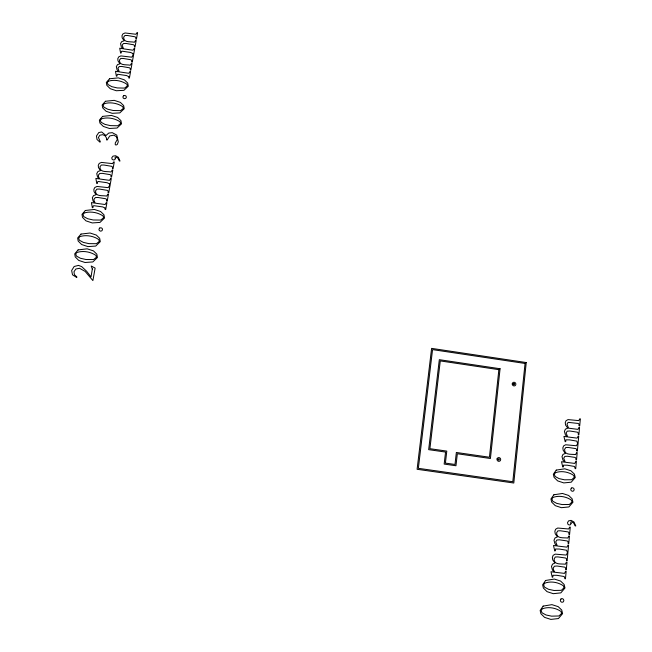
<?xml version="1.0" encoding="UTF-8"?>
<svg xmlns="http://www.w3.org/2000/svg" width="652" height="652" viewBox="0 0 652 652"><rect width="100%" height="100%" fill="white"/><g stroke="black" fill="none" stroke-linecap="round" stroke-linejoin="round"><path stroke-width="0.98" d="M128.86 76.708L128.835 78.02L129.398 78.11L130.587 71.524L130.025 71.435L128.827 73.277L119.308 71.907L117.93 68.158L119.259 66.537L121.859 66.471L129.528 67.808L130.261 68.517L130.27 70.082L130.832 70.171L132.038 63.456L131.484 63.366L130.278 65.233C126.431 64.328 119.096 66.08 119.455 60.09L120.783 58.444L123.318 58.46L130.946 59.772L131.647 60.383L131.72 62.046L132.274 62.144L133.456 55.607L132.894 55.51L131.745 57.18L120.865 55.909L118.721 56.887L117.792 58.664L117.988 60.872L119.984 63.806L117.499 64.638L116.333 66.651L117.042 69.764L118.525 71.777L115.485 71.28L116.382 76.203L116.985 76.08L117.238 74.499L118.004 74.295L126.537 75.559L128.86 76.708M133.024 53.619L133.008 54.923L133.562 55.012L134.744 48.476L134.182 48.387L132.992 50.212L123.513 48.835L122.144 45.118L123.464 43.513L126.048 43.448L133.684 44.792L134.418 45.493L134.426 47.05L134.98 47.14L136.186 40.481L135.624 40.391L134.434 42.241C130.604 41.329 123.309 43.065 123.66 37.115L124.98 35.485L127.499 35.501L135.086 36.822L135.795 37.433L135.86 39.079L136.423 39.177L137.588 32.69L137.034 32.6L135.885 34.254L125.054 32.967L122.918 33.937L121.997 35.697L122.193 37.889L124.182 40.799L121.712 41.614L120.547 43.619L121.264 46.708L122.739 48.704L119.707 48.199L120.604 53.097L121.207 52.975L121.451 51.402L122.217 51.206L130.71 52.478L133.024 53.619M105.143 208.102L105.111 209.479L105.689 209.569L106.936 202.658L106.357 202.568L105.119 204.516L95.363 203.196L94.132 200.995L93.969 199.292L95.339 197.58L98.004 197.483L105.86 198.787L106.618 199.52L106.618 201.158L107.189 201.248L108.46 194.206L107.89 194.117L106.643 196.089C102.674 195.217 95.119 197.043 95.567 190.832L96.936 189.096L99.528 189.08L107.352 190.368L108.069 190.995L108.134 192.739L108.713 192.829L109.944 185.975L109.373 185.885L108.183 187.646L97.026 186.448L94.817 187.491L93.864 189.365L94.059 191.672L96.088 194.712L93.538 195.608L92.331 197.735L93.049 200.979L94.564 203.065L91.443 202.585L92.348 207.727L92.967 207.589L93.228 205.934L94.018 205.714L102.763 206.928L105.143 208.102M109.512 183.905L109.479 185.266L110.058 185.355L111.288 178.509L110.718 178.42L109.487 180.351L99.772 179.015L98.55 176.831L98.387 175.143L99.74 173.448L102.397 173.359L110.221 174.663L110.97 175.396L110.97 177.018L111.541 177.108L112.804 170.131L112.234 170.042L110.995 171.989C107.05 171.109 99.536 172.927 99.968 166.757L101.329 165.037L103.912 165.029L111.696 166.325L112.413 166.945L112.478 168.672L113.049 168.762L114.271 161.973L113.701 161.883L112.527 163.628L101.41 162.405L99.218 163.44L98.273 165.298L98.46 167.588L100.489 170.604L97.955 171.492L96.749 173.595L97.474 176.822L98.974 178.892L95.868 178.403L96.773 183.505L97.392 183.367L97.645 181.729L98.436 181.509L107.14 182.739L109.512 183.905M566.612 560.247L567.15 560.638L567.843 553.206L567.273 553.124L566.246 555.064L555.235 554.127L553.157 555.333L552.358 557.387L552.725 559.872L554.942 563.083L552.513 564.143L551.486 566.474L552.44 569.954L554.078 572.163L550.989 571.739L552.26 577.264L552.855 577.093L552.986 575.3L556.849 575.308L564.184 576.523L564.885 578.731L565.455 578.813L566.156 571.315L565.586 571.233L564.518 573.377L554.868 572.269L553.499 569.938L553.214 568.104L554.42 566.213L557.02 566.017L564.811 567.167L565.602 567.933L565.724 569.701L566.295 569.775L567.012 562.138L566.441 562.057L565.374 564.224C561.209 563.589 553.866 565.268 554.135 558.919L555.341 556.995L557.884 556.898L565.634 558.03L566.384 558.683L566.612 560.247M569.041 534.127L569.579 534.51L570.272 527.142L569.701 527.061L568.683 528.984L557.721 528.03L555.651 529.22L554.86 531.258L555.219 533.719L557.427 536.914L555.015 537.957L553.996 540.263L554.942 543.719L556.572 545.903L553.499 545.479L554.762 550.964L555.357 550.793L555.488 549.017L559.334 549.033L566.637 550.255L567.338 552.448L567.9 552.529L568.593 545.096L568.031 545.015L566.971 547.142L557.362 546.017L555.708 541.885L556.914 540.011L559.497 539.823L567.256 540.981L568.047 541.747L568.169 543.491L568.74 543.572L569.441 536.001L568.878 535.92L567.819 538.063C563.678 537.419 556.376 539.09 556.629 532.774L557.827 530.875L560.353 530.777L568.071 531.918L568.821 532.57L569.041 534.127M576.816 450.768L577.346 451.151L578.014 443.988L577.452 443.906L576.449 445.764L565.643 444.762L563.613 445.911L562.831 447.875L563.189 450.279L565.374 453.401L562.994 454.395L561.991 456.644L562.937 460.01L564.542 462.146L561.511 461.714L562.766 467.052L563.352 466.897L563.475 465.169L567.264 465.21L574.461 466.457L575.154 468.592L575.716 468.674L576.384 461.445L575.83 461.363L574.787 463.417L565.317 462.26L563.687 458.226L564.868 456.408L567.419 456.245L575.064 457.427L575.838 458.177L575.969 459.88L576.523 459.962L577.207 452.602L576.653 452.521L575.61 454.599C571.543 453.922 564.363 455.552 564.575 449.375L565.757 447.533L568.251 447.459L575.855 448.625L576.596 449.261L576.816 450.768M579.163 425.585L579.693 425.968L580.353 418.861L579.799 418.78L578.797 420.621L568.039 419.603L566.017 420.736L565.243 422.692L565.602 425.071L567.77 428.168L565.406 429.155L564.412 431.379L565.349 434.721L566.947 436.84L563.931 436.4L565.178 441.706L565.765 441.551L565.887 439.831L569.661 439.88L576.824 441.135L577.517 443.254L578.071 443.336L578.74 436.172L578.185 436.09L577.15 438.128L567.721 436.954L566.099 432.952L567.273 431.151L569.807 430.996L577.419 432.186L578.194 432.928L578.324 434.623L578.878 434.705L579.555 427.402L579 427.321L577.965 429.383L568.56 428.177L566.979 424.175L568.153 422.349L578.202 423.458L578.943 424.085L579.163 425.585M526.237 362.545L513.792 483.018L417.101 469.285L431.6 348.372L526.237 362.545M525.056 363.466L512.806 481.738L418.348 468.315L432.553 349.619L525.056 363.466M498.878 369.668L489.432 457.223L456.351 452.472L454.99 464.468L445.406 463.099L446.791 451.102L429.904 448.69L440.279 360.923L498.878 369.668M500.076 368.739L490.41 458.503L457.329 453.759L455.968 465.756L444.167 464.069L445.552 452.072L428.666 449.652L439.318 359.676L500.076 368.739M92.331 268.974L91.035 276.888L86.602 271.224L81.728 266.644L78.525 265.388L74.157 266.497L71.647 270.531L72.511 274.818L76.757 277.524L76.863 276.945L74.409 274.688L73.978 271.737L75.868 268.991L79.528 268.282L85.167 271.444L92.886 280.588L95.135 268.094L91.182 265.975L92.331 268.974M498.144 459.22C498.91 462.105 500.394 457.378 498.144 459.22M513.368 383.857C514.126 386.685 515.585 382.072 513.368 383.857M107.352 139.699L106.789 140.099L106.317 137.596L104.85 135.592L102.649 134.687L99.846 135.225L98.403 137.458L100.318 141.737L99.976 142.193L97.026 139.471L96.455 135.999L98.819 132.543L101.671 131.989L105.999 135.526L108.721 133.073L112.274 132.666L116.781 135.094L118.297 141.818L117.262 144.508L115.975 145.062L115.233 144.589L115.298 142.951L117.287 139.601L116.512 136.757L113.766 135.168L109.748 135.934L107.352 139.699M544.363 583.369L543.678 584.95L544.461 587.093L548.454 589.286L553.996 590.476L561.364 590.313L563.988 587.811L563.393 585.838C558.218 582.154 550.296 580.793 544.363 583.369M541.893 609.017L541.201 610.606L541.983 612.766L545.993 614.975L551.559 616.156L558.96 615.977L561.6 613.442L561.005 611.462C555.806 607.762 547.835 606.401 541.893 609.017M552.651 497.59L551.975 499.114L552.741 501.209L556.686 503.368L562.138 504.566L569.4 504.461L571.991 502.04L571.396 500.125C566.278 496.514 558.519 495.121 552.651 497.59M555.031 472.879L554.363 474.387L555.129 476.465L559.057 478.617L564.485 479.815L571.714 479.725L574.29 477.337L573.703 475.43C568.609 471.836 560.891 470.434 555.031 472.879M571.046 523.523L570.476 524.73L569.18 525.023L567.916 524.232L567.509 522.668L568.585 520.883L571.054 520.377L573.947 521.959L575.798 525.952L575.105 525.854L573.695 523.026L571.405 521.779L570.728 522.065L571.046 523.523M560.981 598.968L560.337 600.215L560.728 601.592L561.934 602.309L563.23 601.935L563.866 600.696L563.475 599.31L562.277 598.601L560.981 598.968M571.356 488.071L570.728 489.269L571.111 490.606L572.293 491.306L573.564 490.956L574.192 489.766L573.801 488.429L572.627 487.729L571.356 488.071M76.602 252.593L75.787 254.044L76.431 256.073L80.367 258.241L85.974 259.512L93.554 259.561L96.439 257.287L95.966 255.429C90.644 251.713 82.78 250.392 76.602 252.593M79.52 236.741L78.705 238.184L79.348 240.205L83.277 242.365L88.868 243.636L96.423 243.693L99.3 241.436L98.827 239.594C93.521 235.885 85.681 234.557 79.52 236.741M83.864 213.122L83.057 214.557L83.7 216.562L87.612 218.713L93.179 219.985L100.701 220.066L103.554 217.833L103.089 215.991C97.808 212.316 90.009 210.979 83.864 213.122M101.207 118.917L100.416 120.302L101.052 122.25L104.907 124.361L110.367 125.632L117.759 125.771L120.555 123.627L120.09 121.851C114.891 118.248 107.278 116.879 101.207 118.917M103.994 103.798L103.203 105.176L103.839 107.107L107.678 109.218L113.13 110.498L120.49 110.636L123.285 108.509L122.82 106.741C117.629 103.146 110.041 101.777 103.994 103.798M108.142 81.272L107.36 82.633L107.987 84.556L111.81 86.659L117.238 87.939L124.573 88.093L127.352 85.991L126.887 84.23C121.712 80.661 114.173 79.283 108.142 81.272M115.331 158.656L114.662 159.748L113.309 159.984L112.079 159.21L111.777 157.751L113.008 156.138L115.559 155.746L118.395 157.295L120.001 161.044L119.3 160.93L118.061 158.273L115.811 157.05L115.102 157.295L115.331 158.656M99.691 228.045L98.949 229.178L99.251 230.466L100.424 231.158L101.777 230.857L102.519 229.732L102.209 228.445L101.044 227.752L99.691 228.045M123.619 95.714L122.902 96.789L123.195 98.02L124.345 98.696L125.665 98.419L126.382 97.352L126.08 96.121L124.931 95.445L123.619 95.714M543.14 606.099L540.149 610.451L540.883 613.711L544.575 617.371L550.842 619.4L558.446 618.561L562.603 613.63L561.731 610.06L558.185 606.645L551.91 604.648L543.14 606.099M545.61 580.476L542.635 584.787L543.369 588.022L547.044 591.657L553.287 593.687L560.85 592.872L564.991 587.99L564.119 584.453L560.59 581.054L554.339 579.058L545.61 580.476M553.874 494.786L550.948 498.951L551.673 502.105L555.292 505.667L561.445 507.688L568.894 506.946L572.969 502.227L572.114 498.78L568.634 495.455L562.464 493.466L553.874 494.786M556.254 470.092L553.336 474.224L554.061 477.354L557.672 480.899L563.801 482.912L571.217 482.195L575.268 477.525L574.412 474.102L570.948 470.793L564.811 468.804L556.254 470.092M78.093 249.912L74.719 253.864L75.241 256.921L78.745 260.425L85.013 262.495L92.845 261.941L97.45 257.491L96.814 254.15L93.44 250.873L87.156 248.828L78.093 249.912M81.003 234.076L77.645 238.004L78.167 241.044L81.663 244.533L87.914 246.603L95.714 246.065L100.302 241.639L99.674 238.314L96.3 235.054L90.041 233.008L81.003 234.076M85.347 210.49L81.997 214.378L82.519 217.393L86.007 220.865L92.225 222.935L99.992 222.413L104.556 218.029L103.929 214.736L100.571 211.484L94.336 209.447L85.347 210.49M102.649 116.374L99.381 120.115L99.903 123.041L103.334 126.431L109.446 128.477L117.067 128.036L121.541 123.831L120.913 120.636L117.605 117.466L111.484 115.437L102.649 116.374M105.428 101.272L102.168 104.988L102.69 107.898L106.113 111.272L112.209 113.326L119.813 112.894L124.263 108.713L123.635 105.534L120.343 102.372L114.23 100.351L105.428 101.272M109.569 78.77L106.325 82.454L106.838 85.339L110.253 88.696L116.325 90.742L123.896 90.335L128.33 86.194L127.694 83.032L124.418 79.894L118.33 77.873L109.569 78.77M512.244 383.955A1.866 1.785 54.7 0 0 514.909 385.748A1.866 1.785 54.7 0 0 515.015 382.577A1.866 1.785 54.7 0 0 512.244 383.955M497.085 458.845A1.899 1.826 64.2 0 0 499.253 461.306A1.899 1.826 64.2 0 0 500.19 458.217A1.899 1.826 64.2 0 0 497.085 458.845"/></g></svg>
